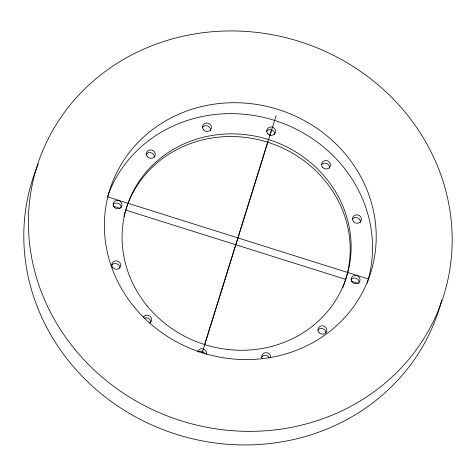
<?xml version="1.0" encoding="UTF-8"?>
<svg xmlns="http://www.w3.org/2000/svg" width="476" height="476" viewBox="0 0 476 476"><rect width="100%" height="100%" fill="white"/><g stroke="black" fill="none" stroke-linecap="round" stroke-linejoin="round"><path stroke-width="0.71" d="M202.026 352.859L202.687 350.735M204.454 345.064L267.839 141.568M269.827 135.184L271.594 129.514M202.116 353.156L276.098 115.626M107.528 196.844L368.472 279.031M113.032 206.096L120.125 208.327M125.795 210.118L345.612 279.347M351.282 281.137L358.374 283.369M441.728 299.957A213.367 198.647 18.7 0 1 172.211 432.958A213.367 198.647 18.7 0 1 38.33 163.851M143.318 317.111A4.492 4.183 18.7 0 1 150.237 316.457A4.492 4.183 18.7 0 1 149.625 323.008M197.772 351.645A4.492 4.183 18.7 0 1 203.3 349.003A4.492 4.183 18.7 0 1 206.34 354.346M262.324 358.809A4.492 4.183 18.7 0 1 265.346 352.71A4.492 4.183 18.7 0 1 270.618 357.625M123.944 216.538A115.317 107.362 18.7 0 1 268.773 142.586A115.317 107.362 18.7 0 1 342.66 287.76M107.659 196.195A136.862 127.425 18.7 0 1 277.062 121.231A136.862 127.425 18.7 0 1 367.145 283.178M266.334 131.632A4.492 4.183 18.7 0 1 271.653 129.859A4.492 4.183 18.7 0 1 274.676 134.571M321.621 164.672A4.492 4.183 18.7 0 1 326.929 163.625A4.492 4.183 18.7 0 1 329.541 168.272M352.413 219.15A4.492 4.183 18.7 0 1 357.654 217.865A4.492 4.183 18.7 0 1 360.487 222.399M350.967 279.799A4.492 4.183 18.7 0 1 355.971 278.228A4.492 4.183 18.7 0 1 359.19 282.387M317.801 330.16A4.492 4.183 18.7 0 1 322.853 328.702A4.492 4.183 18.7 0 1 325.965 332.932M261.479 357.208A4.492 4.183 18.7 0 1 269.148 357.589M198.73 352.032A4.492 4.183 18.7 0 1 205.061 353.793M144.216 318.236A4.492 4.183 18.7 0 1 148.762 318.664A4.492 4.183 18.7 0 1 150.714 322.627M111.533 265.394A4.492 4.183 18.7 0 1 116.644 263.758A4.492 4.183 18.7 0 1 119.809 268.101M113.104 204.585A4.492 4.183 18.7 0 1 118.226 203.359A4.492 4.183 18.7 0 1 121.13 207.715M146.031 154.551A4.492 4.183 18.7 0 1 151.249 152.844A4.492 4.183 18.7 0 1 154.343 157.372M202.473 127.336A4.492 4.183 18.7 0 1 207.709 126.051A4.492 4.183 18.7 0 1 210.547 130.585M74.821 349.307A213.367 198.647 18.7 0 0 437.67 312.024A213.367 198.647 18.7 0 0 208.399 32.094A213.367 198.647 18.7 0 0 74.821 349.307M203.633 129.853A4.492 4.183 18.7 0 0 211.225 128.817A4.492 4.183 18.7 0 0 206.191 123.076A4.492 4.183 18.7 0 0 203.633 129.853M147.447 156.765A4.492 4.183 18.7 0 0 155.027 155.664A4.492 4.183 18.7 0 0 149.94 149.964A4.492 4.183 18.7 0 0 147.447 156.765M114.097 207.06A4.492 4.183 18.7 0 0 121.737 206.281A4.492 4.183 18.7 0 0 116.912 200.384A4.492 4.183 18.7 0 0 114.097 207.06M112.866 267.667A4.492 4.183 18.7 0 0 120.464 266.631A4.492 4.183 18.7 0 0 115.43 260.89A4.492 4.183 18.7 0 0 112.866 267.667M319.051 332.629A4.492 4.183 18.7 0 0 326.631 331.528A4.492 4.183 18.7 0 0 321.544 325.828A4.492 4.183 18.7 0 0 319.051 332.629M352.145 282.036A4.492 4.183 18.7 0 0 359.785 281.251A4.492 4.183 18.7 0 0 354.959 275.36A4.492 4.183 18.7 0 0 352.145 282.036M353.573 221.667A4.492 4.183 18.7 0 0 361.165 220.632A4.492 4.183 18.7 0 0 356.137 214.89A4.492 4.183 18.7 0 0 353.573 221.667M322.68 167.374A4.492 4.183 18.7 0 0 330.261 166.273A4.492 4.183 18.7 0 0 325.179 160.573A4.492 4.183 18.7 0 0 322.68 167.374M267.673 133.619A4.492 4.183 18.7 0 0 275.312 132.834A4.492 4.183 18.7 0 0 270.487 126.943A4.492 4.183 18.7 0 0 267.673 133.619M147.173 305.925A115.317 107.362 18.7 0 0 343.279 285.773A115.317 107.362 18.7 0 0 219.365 134.488A115.317 107.362 18.7 0 0 147.173 305.925M134.155 306.943A136.862 127.425 18.7 0 0 366.901 283.024A136.862 127.425 18.7 0 0 219.835 103.465A136.862 127.425 18.7 0 0 134.155 306.943"/></g></svg>
